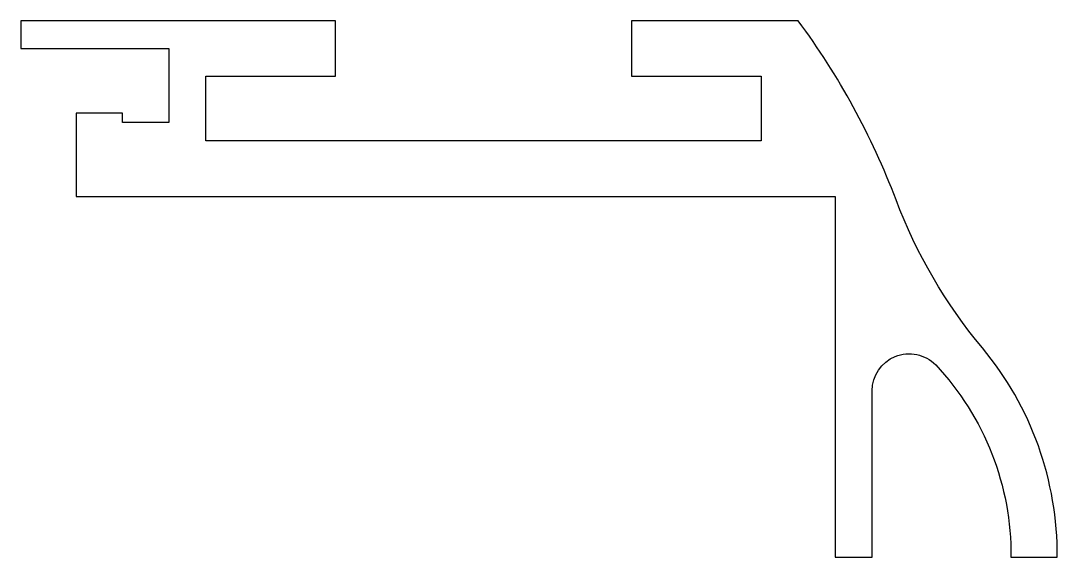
# Model space of a CAD drawing. Extents: x 448.4 to 504.4, y 225.6 to 254.6.
import ezdxf

# ---------------------------------------------------------------- set-up
doc = ezdxf.new("R2010")
doc.units = 0
doc.layers.add('ANA', color=220, linetype='CONTINUOUS')

msp = doc.modelspace()

# ---------------------------------------------------------------- linework, layer by layer
at = {"layer": 'ANA', "color": 0}
msp.add_lwpolyline([(488.393, 248.083), (458.393, 248.083), (458.393, 251.583), (465.393, 251.583), (465.393, 254.583), (448.393, 254.583), (448.393, 253.083), (456.393, 253.083), (456.393, 249.083), (453.893, 249.083), (453.893, 249.583), (451.393, 249.583), (451.393, 245.083), (492.393, 245.083), (492.393, 225.583), (494.393, 225.583), (494.393, 234.583, -0.672446), (497.824, 235.98, -0.193023), (501.893, 225.583), (504.393, 225.583, 0.177097), (500.346, 236.901, -0.08328), (495.681, 244.903, 0.069266), (490.393, 254.583), (481.393, 254.583), (481.393, 251.583), (488.393, 251.583)], format="xyb", close=True, dxfattribs=at)

doc.saveas('drawing.dxf')
